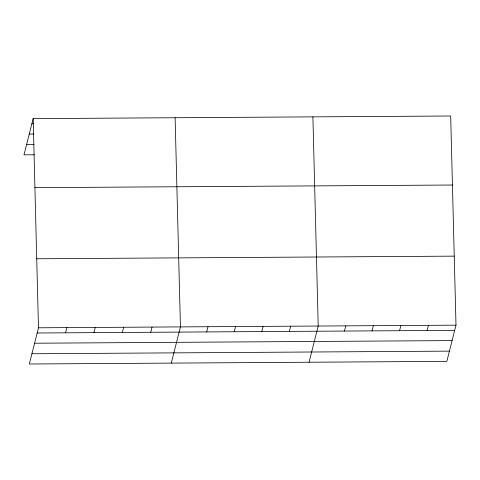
<?xml version="1.0" encoding="UTF-8"?>
<svg xmlns="http://www.w3.org/2000/svg" width="480" height="480" viewBox="0 0 480 480"><rect width="100%" height="100%" fill="white"/><g stroke="black" fill="none" stroke-linecap="round" stroke-linejoin="round"><path stroke-width="0.72" d="M33.162 118.632L38.484 327.798L29.322 364.002L446.838 361.368L456 325.164L450.678 115.998L33.162 118.632L24 154.836L34.458 154.77M65.556 332.814L66.87 327.618M93.948 332.634L95.262 327.438M122.34 332.454L123.654 327.258M150.732 332.28L152.046 327.078M171.276 363.108L180.438 326.904L175.116 117.732M206.682 331.926L207.996 326.73M234.234 331.752L235.548 326.556M261.792 331.578L263.106 326.382M289.35 331.404L290.664 326.208M309.06 362.238L318.216 326.034L312.9 116.868M344.46 331.056L345.774 325.86M372.018 330.882L373.332 325.686M399.57 330.708L400.89 325.512M427.128 330.534L428.442 325.338M31.848 123.828L33.342 123.816M29.256 134.058L33.738 134.028M26.592 144.6L34.062 144.552M34.92 187.656L452.436 185.022M36.726 258.774L454.242 256.14M38.484 327.798L456 325.164M37.164 332.994L454.686 330.36M34.578 343.224L452.094 340.596M31.908 353.766L449.43 351.138"/></g></svg>
